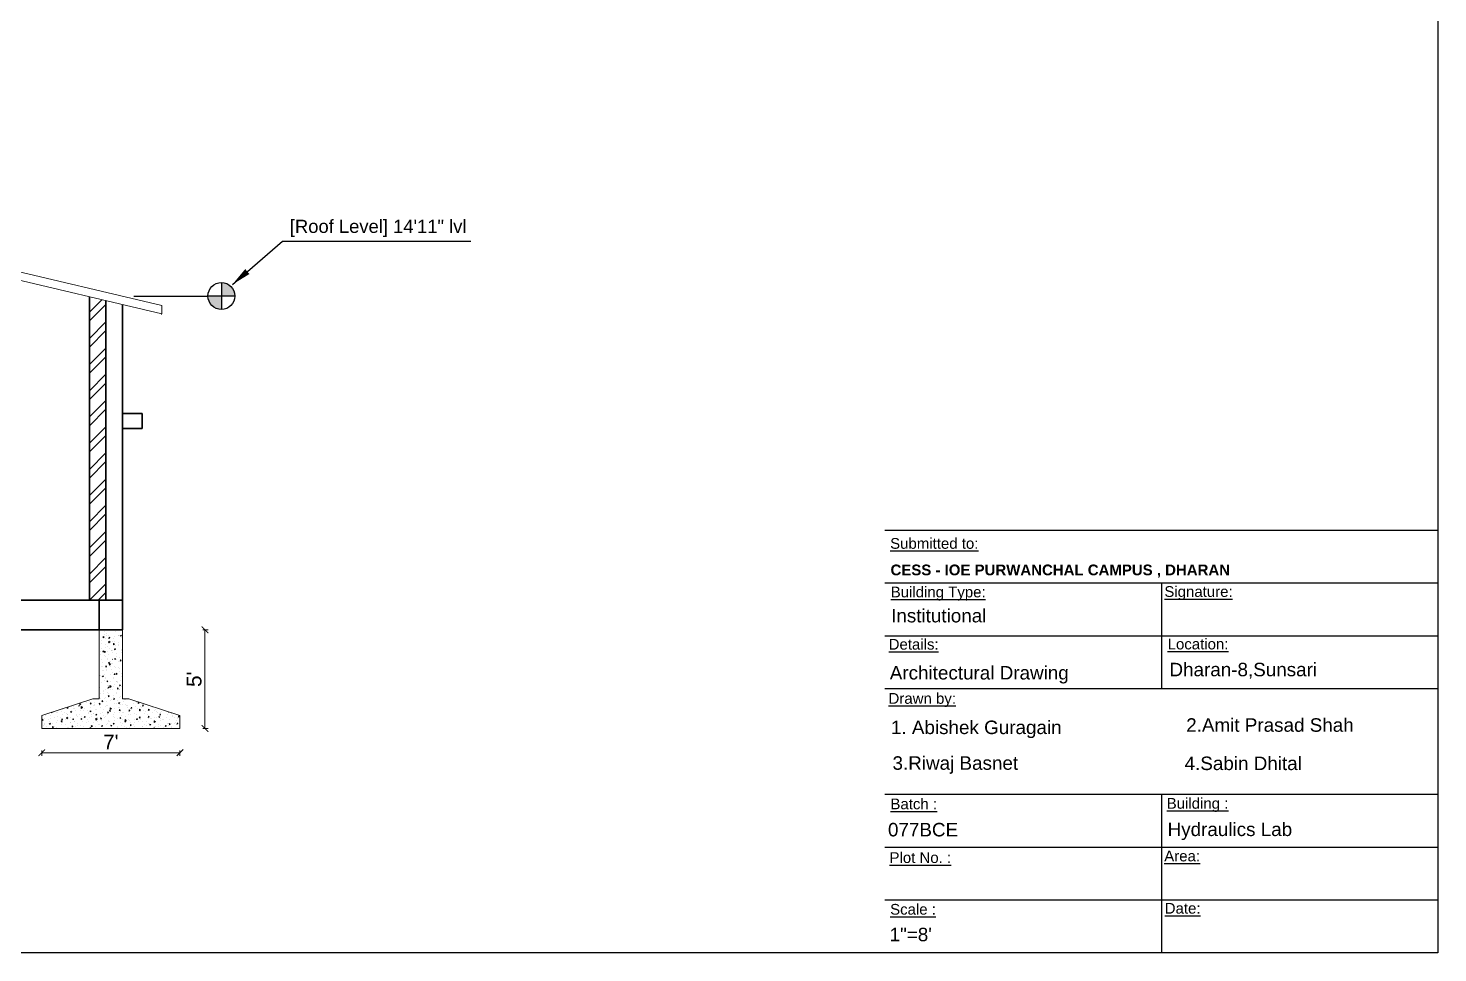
# Model space of a CAD drawing. Header units: inches. Extents: x -6800 to 96653, y -25814 to 17379.
# Drawn here: x 80649 to 81506, y 9371 to 9933 of the extents above; entities that cross this region are included whole.
import ezdxf

# ---------------------------------------------------------------- set-up
doc = ezdxf.new("R2010")
doc.units = ezdxf.units.IN
doc.header["$MEASUREMENT"] = 0
doc.header["$PDMODE"] = 34
doc.layers.add('0 @ 1', color=7, linetype='Continuous')
doc.layers.add('A-Windows', color=7, linetype='Continuous')
for name, color, linetype, lineweight in [('dimension', 50, 'Continuous', 20), ('dimension @ 1', 50, 'Continuous', 20), ('ele back', 51, 'Continuous', 15), ('Footing', 50, 'Continuous', 20), ('Hatch', 161, 'Continuous', 5), ('Page Format', 7, 'Continuous', 25), ('Wall', 90, 'Continuous', 30)]:
    doc.layers.add(name, color=color, linetype=linetype, lineweight=lineweight)
doc.styles.get("Standard").update_dxf_attribs({"font": 'arial.ttf'})
doc.dimstyles.get("Standard").update_dxf_attribs({"dimtxt": 7, "dimasz": 4, "dimexe": 2, "dimexo": 2, "dimgap": 2, "dimtad": 1, "dimdec": 0, "dimzin": 0, "dimdsep": 46, "dimlunit": 4, "dimtxsty": 'Standard', "dimblk": 'ARCHTICK', "dimcen": 0.25, "dimclrd": 256, "dimclre": 256, "dimclrt": 256, "dimadec": 0, "dimazin": 0, "dimtfac": 1, "dimtdec": 0, "dimtofl": 0, "dimtmove": 0, "dimatfit": 3, "dimfxl": 1, "dimfxlon": 1, "dimtolj": 1, "dimtzin": 0, "dimlwd": -1, "dimlwe": -1, "dimarcsym": 1})

# ---------------------------------------------------------------- blocks, each defined once
blk = doc.blocks.new('_ArchTick')
at = {"color": 0, "linetype": 'ByBlock', "const_width": 0.15}
blk.add_lwpolyline([(-0.5, -0.5), (0.5, 0.5)], dxfattribs=at)
blk = doc.blocks.new('*D1839')
at = {"layer": 'Defpoints', "color": 0, "transparency": 16777216}
for p in [(80706.47, 9567.19), (80706.47, 9507.19), (80756.67, 9507.19)]:
    blk.add_point(p, dxfattribs=at)
at = {"layer": 'dimension', "transparency": 16777216}
for p, q in [((80755.42, 9567.19), (80758.67, 9567.19)), ((80756.67, 9567.19), (80756.67, 9507.19)), ((80755.42, 9507.19), (80758.67, 9507.19))]:
    blk.add_line(p, q, dxfattribs=at)
at = {"layer": 'dimension', "transparency": 16777216, "xscale": 4, "yscale": 4, "zscale": 4}
for p, rotation in [((80756.67, 9567.19), 90), ((80756.67, 9507.19), 270)]:
    blk.add_blockref('_ArchTick', p, dxfattribs=dict(at, rotation=rotation))
at = {"layer": 'dimension', "transparency": 16777216, "insert": (80750.09, 9537.19), "char_height": 9, "attachment_point": 5, "rotation": 90}
blk.add_mtext("\\A1;5'", dxfattribs=at)
blk = doc.blocks.new('*D1840')
at = {"layer": 'Defpoints', "color": 0, "transparency": 16777216}
for p in [(80657.47, 9507.19), (80741.47, 9507.19), (80741.47, 9492.56)]:
    blk.add_point(p, dxfattribs=at)
at = {"layer": 'dimension', "transparency": 16777216}
for p, q in [((80657.47, 9493.81), (80657.47, 9490.56)), ((80657.47, 9492.56), (80741.47, 9492.56)), ((80741.47, 9493.81), (80741.47, 9490.56))]:
    blk.add_line(p, q, dxfattribs=at)
at = {"layer": 'dimension', "transparency": 16777216, "xscale": 4, "yscale": 4, "zscale": 4, "rotation": 180}
blk.add_blockref('_ArchTick', (80657.47, 9492.56), dxfattribs=at)
at = {"layer": 'dimension', "transparency": 16777216, "xscale": 4, "yscale": 4, "zscale": 4}
blk.add_blockref('_ArchTick', (80741.47, 9492.56), dxfattribs=at)
at = {"layer": 'dimension', "transparency": 16777216, "insert": (80699.47, 9499.06), "char_height": 9, "attachment_point": 5}
blk.add_mtext("\\A1;7'", dxfattribs=at)

msp = doc.modelspace()

# ---------------------------------------------------------------- hatches: boundary and pattern name
at = {"ltscale": 10, "transparency": 33554687}
h = msp.add_hatch(color=0, dxfattribs=at)
h.dxf.hatch_style = 1
h.paths.add_polyline_path([(80766.67, 9778.12), (80766.67, 9769.94), (80774.84, 9769.94, 0.414214)])
h.paths.add_polyline_path([(80766.67, 9769.94), (80758.5, 9769.94, 0.414214), (80766.67, 9761.77)])
at = {"layer": 'Hatch', "lineweight": 25, "transparency": 33554687}
h = msp.add_hatch(dxfattribs=at)
h.set_pattern_fill('ANSI32', color=256, scale=30)
h.paths.add_polyline_path([(80696.47, 9767.09), (80686.47, 9769.45), (80686.47, 9585.19), (80696.47, 9585.19)])

# ---------------------------------------------------------------- linework, layer by layer
at = {"transparency": 33554651}
for p, q in [((81505.83, 10494.21), (81505.83, 9371.01)), ((81169.83, 9627.81), (81505.83, 9627.81)), ((81169.83, 9595.71), (81505.83, 9595.71)), ((81337.83, 9595.71), (81337.83, 9531.51)), ((81169.83, 9563.61), (81505.83, 9563.61)), ((81169.83, 9531.51), (81505.83, 9531.51)), ((81169.83, 9467.31), (81505.83, 9467.31)), ((81337.83, 9467.31), (81337.83, 9371.01)), ((81169.83, 9435.21), (81505.83, 9435.21)), ((81169.83, 9403.11), (81505.83, 9403.11)), ((81505.83, 9371.01), (79921.83, 9371.01))]:
    msp.add_line(p, q, dxfattribs=at)
at = {"ltscale": 10, "transparency": 33554687}
for p, q in [((80766.67, 9778.12), (80766.67, 9761.77)), ((80713.47, 9769.94), (80758.5, 9769.94)), ((80774.84, 9769.94), (80758.5, 9769.94))]:
    msp.add_line(p, q, dxfattribs=at)
msp.add_circle((80766.67, 9769.94), 8.17, dxfattribs=at)
at = {"layer": 'A-Windows', "transparency": 33554651}
msp.add_line((80730.06, 9759.16), (80730.47, 9759.16), dxfattribs=at)
at = {"layer": 'ele back', "transparency": 33554641}
for p, q in [((80730.47, 9759.06), (80296.47, 9861.48)), ((80730.47, 9764.2), (80296.57, 9866.6)), ((80730.47, 9759.06), (80730.47, 9764.2))]:
    msp.add_line(p, q, dxfattribs=at)
at = {"layer": 'Footing', "transparency": 33554651}
for p, q in [((80692.47, 9567.19), (80692.47, 9525.19)), ((80706.47, 9525.19), (80706.47, 9567.19)), ((80688.47, 9525.19), (80657.47, 9515.19)), ((80692.47, 9525.19), (80688.47, 9525.19)), ((80710.47, 9525.19), (80706.47, 9525.19)), ((80741.47, 9515.19), (80710.47, 9525.19)), ((80657.47, 9515.19), (80657.47, 9507.19)), ((80741.47, 9507.19), (80741.47, 9515.19)), ((80657.47, 9507.19), (80741.47, 9507.19))]:
    msp.add_line(p, q, dxfattribs=at)
at = {"layer": 'Hatch', "linetype": 'Continuous', "transparency": 33554579}
for p, q in [((80693.97, 9560.66), (80693.97, 9560.66)), ((80694.88, 9562.42), (80694.82, 9563.17)), ((80695.34, 9562.81), (80694.82, 9563.17)), ((80694.88, 9562.42), (80695.34, 9562.81)), ((80695.51, 9564.57), (80695.51, 9564.57)), ((80696.38, 9561.72), (80696.38, 9561.72)), ((80696.92, 9563.63), (80696.92, 9563.63)), ((80697.1, 9564.79), (80697.1, 9564.79)), ((80697.75, 9559.58), (80697.75, 9559.58)), ((80697.92, 9563.72), (80697.92, 9563.72)), ((80698.24, 9561.95), (80698.54, 9562.63)), ((80698.24, 9561.95), (80698.83, 9562.06)), ((80698.3, 9559.19), (80698.28, 9560.32)), ((80699.03, 9559.72), (80698.28, 9560.32)), ((80698.3, 9559.19), (80699.03, 9559.72)), ((80698.83, 9562.06), (80698.54, 9562.63)), ((80699.37, 9562.35), (80699.37, 9562.35)), ((80700.19, 9560.13), (80700.19, 9560.13)), ((80700.25, 9566.75), (80700.25, 9566.75)), ((80701.18, 9562.1), (80701.18, 9562.1)), ((80701.63, 9559.91), (80701.63, 9559.91)), ((80701.68, 9563.2), (80701.68, 9563.2)), ((80702.49, 9566.38), (80702.49, 9566.38)), ((80704.12, 9563.74), (80704.12, 9563.74)), ((80704.27, 9563.95), (80704.27, 9563.95)), ((80704.75, 9563.94), (80704.75, 9563.94)), ((80705.3, 9563.32), (80705.61, 9564.01)), ((80705.3, 9563.32), (80705.89, 9563.44)), ((80705.89, 9563.44), (80705.61, 9564.01)), ((80705.98, 9562.51), (80705.98, 9562.51)), ((80692.51, 9556.67), (80692.51, 9556.67)), ((80693.09, 9554.02), (80693.09, 9554.02)), ((80693.44, 9552.02), (80693.44, 9552.02)), ((80693.51, 9558.8), (80693.51, 9558.8)), ((80693.81, 9555.97), (80693.81, 9555.97)), ((80694.58, 9553.73), (80694.88, 9554.41)), ((80694.58, 9553.73), (80695.16, 9553.84)), ((80695.16, 9553.84), (80694.88, 9554.41)), ((80695.36, 9551.58), (80695.36, 9551.58)), ((80695.67, 9553.46), (80695.6, 9554.2)), ((80696.13, 9553.84), (80695.6, 9554.2)), ((80695.67, 9553.46), (80696.13, 9553.84)), ((80696, 9550.97), (80696, 9550.97)), ((80696.23, 9558.22), (80696.23, 9558.22)), ((80696.26, 9556.51), (80696.26, 9556.51)), ((80697.31, 9557.07), (80697.31, 9557.07)), ((80697.44, 9554.29), (80697.44, 9554.29)), ((80698.24, 9552.42), (80698.24, 9552.42)), ((80698.5, 9555.78), (80698.5, 9555.78)), ((80698.85, 9559.07), (80698.85, 9559.07)), ((80699.78, 9554.42), (80699.78, 9554.42)), ((80699.94, 9554.58), (80699.94, 9554.58)), ((80700.68, 9554.43), (80700.68, 9554.43)), ((80700.77, 9553.34), (80700.77, 9553.34)), ((80700.85, 9559.12), (80700.85, 9559.12)), ((80701.18, 9558.08), (80701.12, 9558.83)), ((80701.64, 9558.47), (80701.12, 9558.83)), ((80701.18, 9558.08), (80701.64, 9558.47)), ((80701.64, 9555.1), (80701.95, 9555.79)), ((80701.64, 9555.1), (80702.23, 9555.22)), ((80702.23, 9555.22), (80701.95, 9555.79)), ((80702.1, 9557.45), (80702.1, 9557.45)), ((80703.03, 9552.81), (80703.03, 9552.81)), ((80703.87, 9558.2), (80703.87, 9558.2)), ((80703.9, 9557.47), (80703.9, 9557.47)), ((80704.1, 9559.26), (80704.1, 9559.26)), ((80705.86, 9554.65), (80705.86, 9554.65)), ((80706.11, 9553.21), (80706.11, 9553.21)), ((80706.17, 9555.03), (80706.17, 9555.03)), ((80693.85, 9544.76), (80693.85, 9544.76)), ((80694.02, 9549.45), (80694.02, 9549.45)), ((80694.36, 9547.37), (80694.36, 9547.37)), ((80694.51, 9545.12), (80694.51, 9545.12)), ((80695.29, 9542.72), (80695.29, 9542.72)), ((80696.45, 9544.49), (80696.39, 9545.24)), ((80696.91, 9544.88), (80696.39, 9545.24)), ((80696.45, 9544.49), (80696.91, 9544.88)), ((80696.75, 9542.9), (80696.75, 9542.9)), ((80696.78, 9542.68), (80696.78, 9542.68)), ((80697.27, 9549.6), (80697.27, 9549.6)), ((80697.63, 9549.14), (80697.63, 9549.14)), ((80697.98, 9546.88), (80698.29, 9547.56)), ((80697.98, 9546.88), (80698.57, 9546.99)), ((80698.24, 9545.98), (80698.24, 9545.98)), ((80698.57, 9546.99), (80698.29, 9547.56)), ((80698.58, 9545.7), (80698.56, 9546.82)), ((80699.31, 9546.23), (80698.56, 9546.82)), ((80698.58, 9545.7), (80699.31, 9546.23)), ((80699.03, 9544.99), (80699.03, 9544.99)), ((80699.17, 9547.77), (80699.17, 9547.77)), ((80699.9, 9546.7), (80699.9, 9546.7)), ((80700.1, 9543.12), (80700.1, 9543.12)), ((80700.4, 9549.05), (80700.39, 9549.19)), ((80700.4, 9549.05), (80700.56, 9549.19)), ((80700.68, 9546.52), (80700.68, 9546.52)), ((80700.71, 9549.77), (80700.71, 9549.77)), ((80701.64, 9545.13), (80701.64, 9545.13)), ((80701.97, 9549.12), (80701.9, 9549.87)), ((80702.43, 9549.5), (80701.9, 9549.87)), ((80701.97, 9549.12), (80702.43, 9549.5)), ((80702.16, 9544.26), (80702.16, 9544.26)), ((80702.17, 9549.59), (80702.17, 9549.59)), ((80702.44, 9549.82), (80702.44, 9549.82)), ((80703.04, 9550.9), (80703.04, 9550.9)), ((80703.96, 9548.16), (80703.96, 9548.16)), ((80704.36, 9544.59), (80704.36, 9544.59)), ((80704.61, 9550.13), (80704.61, 9550.13)), ((80704.89, 9543.51), (80704.89, 9543.51)), ((80705.05, 9549.16), (80705.05, 9549.16)), ((80705.05, 9548.25), (80705.36, 9548.94)), ((80705.05, 9548.25), (80705.64, 9548.37)), ((80705.31, 9548.46), (80705.31, 9548.46)), ((80705.64, 9548.37), (80705.36, 9548.94)), ((80705.62, 9548.81), (80705.62, 9548.81)), ((80706.37, 9545.31), (80706.37, 9545.31)), ((80692.81, 9539.29), (80692.81, 9539.29)), ((80692.97, 9539.69), (80692.97, 9539.69)), ((80693.64, 9538.55), (80693.64, 9538.55)), ((80693.9, 9535.04), (80693.9, 9535.04)), ((80694.3, 9542.36), (80694.3, 9542.36)), ((80694.32, 9538.66), (80694.63, 9539.34)), ((80694.32, 9538.66), (80694.91, 9538.77)), ((80694.91, 9538.77), (80694.63, 9539.34)), ((80695.61, 9540.16), (80695.61, 9540.16)), ((80695.91, 9536.11), (80695.91, 9536.11)), ((80696.22, 9538.07), (80696.22, 9538.07)), ((80696.49, 9537.36), (80696.49, 9537.36)), ((80697.24, 9535.52), (80697.17, 9536.27)), ((80697.7, 9535.91), (80697.17, 9536.27)), ((80697.24, 9535.52), (80697.7, 9535.91)), ((80699.04, 9540.24), (80699.04, 9540.24)), ((80699.54, 9535.65), (80699.54, 9535.65)), ((80700.43, 9540.98), (80700.43, 9540.98)), ((80701.03, 9538.47), (80701.03, 9538.47)), ((80701.31, 9537.8), (80701.31, 9537.8)), ((80701.39, 9540.03), (80701.69, 9540.72)), ((80701.39, 9540.03), (80701.98, 9540.15)), ((80701.98, 9540.15), (80701.69, 9540.72)), ((80702.57, 9540.48), (80702.57, 9540.48)), ((80702.66, 9535.99), (80702.66, 9535.99)), ((80702.75, 9540.15), (80702.69, 9540.9)), ((80703.21, 9540.54), (80702.69, 9540.9)), ((80702.75, 9540.15), (80703.21, 9540.54)), ((80702.78, 9535.79), (80702.78, 9535.79)), ((80702.95, 9540.48), (80702.95, 9540.48)), ((80703.49, 9535.83), (80703.49, 9535.83)), ((80703.58, 9535.36), (80703.58, 9535.36)), ((80704.43, 9541.82), (80704.43, 9541.82)), ((80704.8, 9533.18), (80705.1, 9533.87)), ((80705.1, 9536.53), (80705.1, 9536.53)), ((80705.39, 9533.3), (80705.1, 9533.87)), ((80705.82, 9538.86), (80705.82, 9538.86)), ((80706.2, 9540.62), (80706.2, 9540.62)), ((80692.56, 9533.75), (80692.56, 9533.75)), ((80692.71, 9525.98), (80692.71, 9525.98)), ((80692.77, 9531.91), (80692.77, 9531.91)), ((80693.29, 9528.39), (80693.29, 9528.39)), ((80693.3, 9525.68), (80693.3, 9525.68)), ((80694.79, 9528.76), (80694.79, 9528.76)), ((80694.82, 9530.39), (80694.82, 9530.39)), ((80695.04, 9529.47), (80695.04, 9529.47)), ((80695.75, 9525.74), (80695.75, 9525.74)), ((80695.95, 9526.13), (80695.95, 9526.13)), ((80696.12, 9530.82), (80696.12, 9530.82)), ((80697.15, 9533.42), (80697.15, 9533.42)), ((80697.23, 9529.3), (80697.23, 9529.3)), ((80697.3, 9527.03), (80697.3, 9527.03)), ((80697.73, 9531.81), (80698.03, 9532.49)), ((80697.73, 9531.81), (80698.32, 9531.92)), ((80698.02, 9526.56), (80697.96, 9527.31)), ((80698.48, 9526.94), (80697.96, 9527.31)), ((80698.02, 9526.56), (80698.48, 9526.94)), ((80698.32, 9531.92), (80698.03, 9532.49)), ((80698.08, 9528.77), (80698.08, 9528.77)), ((80698.18, 9533.67), (80698.18, 9533.67)), ((80698.73, 9532.37), (80698.73, 9532.37)), ((80698.86, 9532.2), (80698.83, 9533.32)), ((80699.58, 9532.73), (80698.83, 9533.32)), ((80698.86, 9532.2), (80699.58, 9532.73)), ((80699.37, 9530.96), (80699.37, 9530.96)), ((80700.45, 9531.23), (80700.45, 9531.23)), ((80700.92, 9527.37), (80700.92, 9527.37)), ((80701.13, 9526.35), (80701.13, 9526.35)), ((80701.14, 9524.96), (80701.44, 9525.65)), ((80701.17, 9532.91), (80701.17, 9532.91)), ((80701.73, 9525.08), (80701.44, 9525.65)), ((80701.96, 9533.82), (80701.96, 9533.82)), ((80702.72, 9528.79), (80702.72, 9528.79)), ((80702.89, 9529.18), (80702.89, 9529.18)), ((80703.54, 9531.19), (80703.47, 9531.93)), ((80704, 9531.57), (80703.47, 9531.93)), ((80703.54, 9531.19), (80704, 9531.57)), ((80704.42, 9531.18), (80704.42, 9531.18)), ((80704.54, 9531.18), (80704.54, 9531.18)), ((80704.8, 9533.18), (80705.39, 9533.3)), ((80704.85, 9530.99), (80704.85, 9530.99)), ((80704.98, 9526.35), (80704.98, 9526.35)), ((80705.35, 9526.53), (80705.35, 9526.53)), ((80705.85, 9532.92), (80705.85, 9532.92)), ((80663.36, 9516.72), (80663.33, 9517.08)), ((80663.36, 9516.72), (80663.82, 9517.11)), ((80663.82, 9517.11), (80663.69, 9517.19)), ((80664.91, 9516.95), (80664.91, 9516.95)), ((80666.35, 9516.72), (80666.35, 9516.72)), ((80666.77, 9517.06), (80666.77, 9517.06)), ((80669.21, 9517.6), (80669.21, 9517.6)), ((80670.32, 9518.72), (80670.32, 9518.72)), ((80671.14, 9517.1), (80671.14, 9517.1)), ((80672.87, 9519.47), (80673.17, 9520.15)), ((80672.87, 9519.47), (80673.45, 9519.58)), ((80673.45, 9519.58), (80673.17, 9520.15)), ((80675.17, 9517.01), (80675.11, 9517.76)), ((80675.63, 9517.4), (80675.11, 9517.76)), ((80675.17, 9517.01), (80675.63, 9517.4)), ((80675.72, 9520.41), (80675.72, 9520.41)), ((80675.95, 9517.51), (80675.95, 9517.51)), ((80676.77, 9520.61), (80676.77, 9520.61)), ((80676.82, 9519.29), (80676.82, 9519.29)), ((80677.49, 9519.51), (80677.49, 9519.51)), ((80677.99, 9517.97), (80677.99, 9517.97)), ((80679.93, 9520.84), (80680.24, 9521.52)), ((80679.93, 9520.84), (80680.52, 9520.95)), ((80680.52, 9520.95), (80680.24, 9521.52)), ((80680.69, 9521.64), (80680.62, 9522.39)), ((80681.15, 9522.03), (80680.62, 9522.39)), ((80680.69, 9521.64), (80681.15, 9522.03)), ((80680.74, 9517.89), (80680.74, 9517.89)), ((80681.11, 9521.99), (80681.11, 9521.99)), ((80681.42, 9519.45), (80681.4, 9520.57)), ((80682.15, 9519.98), (80681.4, 9520.57)), ((80681.42, 9519.45), (80682.15, 9519.98)), ((80681.95, 9520.83), (80681.95, 9520.83)), ((80682.99, 9517.91), (80682.99, 9517.91)), ((80683.37, 9519.55), (80683.37, 9519.55)), ((80684.62, 9522.95), (80684.62, 9522.95)), ((80685.43, 9518.45), (80685.43, 9518.45)), ((80685.55, 9518.3), (80685.55, 9518.3)), ((80685.64, 9517.11), (80685.64, 9517.11)), ((80686.52, 9523.75), (80686.52, 9523.75)), ((80686.99, 9517.3), (80686.92, 9518.05)), ((80687.45, 9517.69), (80686.92, 9518.05)), ((80686.93, 9521.53), (80686.93, 9521.53)), ((80686.99, 9517.3), (80687.45, 9517.69)), ((80687, 9522.21), (80687.31, 9522.9)), ((80687, 9522.21), (80687.59, 9522.33)), ((80687.08, 9520.3), (80687.08, 9520.3)), ((80687.59, 9522.33), (80687.31, 9522.9)), ((80688.79, 9521.31), (80688.79, 9521.31)), ((80689.29, 9521.15), (80689.29, 9521.15)), ((80689.37, 9522.07), (80689.37, 9522.07)), ((80689.41, 9523.33), (80689.41, 9523.33)), ((80690.34, 9518.68), (80690.34, 9518.68)), ((80690.86, 9525.14), (80690.86, 9525.14)), ((80691.05, 9518.87), (80691.05, 9518.87)), ((80692.51, 9521.93), (80692.44, 9522.68)), ((80692.96, 9522.32), (80692.44, 9522.68)), ((80692.51, 9521.93), (80692.96, 9522.32)), ((80692.54, 9521.29), (80692.54, 9521.29)), ((80693.05, 9520.14), (80693.05, 9520.14)), ((80694.07, 9523.59), (80694.37, 9524.27)), ((80694.07, 9523.59), (80694.66, 9523.7)), ((80694.19, 9523), (80694.19, 9523)), ((80694.22, 9523.74), (80694.22, 9523.74)), ((80694.66, 9523.7), (80694.37, 9524.27)), ((80695.15, 9519.09), (80695.15, 9519.09)), ((80696.45, 9520.56), (80696.45, 9520.56)), ((80696.68, 9521.09), (80696.68, 9521.09)), ((80696.98, 9523.76), (80696.98, 9523.76)), ((80697.48, 9516.74), (80697.78, 9517.42)), ((80697.48, 9516.74), (80698.06, 9516.85)), ((80697.71, 9521.52), (80697.71, 9521.52)), ((80698.06, 9516.85), (80697.78, 9517.42)), ((80698.72, 9518.12), (80698.72, 9518.12)), ((80698.8, 9517.59), (80698.74, 9518.34)), ((80699.26, 9517.98), (80698.74, 9518.34)), ((80698.8, 9517.59), (80699.26, 9517.98)), ((80699.01, 9524.12), (80699.01, 9524.12)), ((80699.14, 9518.7), (80699.11, 9519.83)), ((80699.86, 9519.23), (80699.11, 9519.83)), ((80699.14, 9518.7), (80699.86, 9519.23)), ((80699.22, 9518.76), (80699.22, 9518.76)), ((80699.57, 9524.59), (80699.57, 9524.59)), ((80699.94, 9519.47), (80699.94, 9519.47)), ((80701.14, 9524.96), (80701.73, 9525.08)), ((80701.64, 9517.01), (80701.64, 9517.01)), ((80701.66, 9519.31), (80701.66, 9519.31)), ((80701.84, 9522.15), (80701.84, 9522.15)), ((80703.15, 9522.38), (80703.15, 9522.38)), ((80703.81, 9524.53), (80703.81, 9524.53)), ((80704.11, 9519.71), (80704.11, 9519.71)), ((80704.32, 9522.22), (80704.26, 9522.97)), ((80704.78, 9522.61), (80704.26, 9522.97)), ((80704.32, 9522.22), (80704.78, 9522.61)), ((80704.54, 9518.11), (80704.85, 9518.8)), ((80704.54, 9518.11), (80705.13, 9518.23)), ((80704.74, 9519.88), (80704.74, 9519.88)), ((80705.13, 9518.23), (80704.85, 9518.8)), ((80704.89, 9517.15), (80704.89, 9517.15)), ((80705.05, 9521.84), (80705.05, 9521.84)), ((80705.34, 9517.38), (80705.34, 9517.38)), ((80705.59, 9522.92), (80705.59, 9522.92)), ((80706.28, 9521.88), (80706.28, 9521.88)), ((80706.38, 9517.27), (80706.38, 9517.27)), ((80707.21, 9517.23), (80707.21, 9517.23)), ((80707.25, 9523.91), (80707.25, 9523.91)), ((80707.85, 9525.08), (80707.85, 9525.19)), ((80707.85, 9525.08), (80708, 9525.19)), ((80708.3, 9521.98), (80708.3, 9521.98)), ((80708.61, 9524.91), (80708.61, 9524.91)), ((80709.27, 9520.99), (80709.27, 9520.99)), ((80709.52, 9521.47), (80709.52, 9521.47)), ((80709.53, 9520.26), (80709.53, 9520.26)), ((80710.06, 9517.38), (80710.06, 9517.38)), ((80710.62, 9517.88), (80710.56, 9518.63)), ((80711.08, 9518.27), (80710.56, 9518.63)), ((80710.62, 9517.88), (80711.08, 9518.27)), ((80711.61, 9519.49), (80711.92, 9520.17)), ((80711.61, 9519.49), (80712.2, 9519.6)), ((80711.79, 9519.03), (80711.79, 9519.03)), ((80712.2, 9519.6), (80711.92, 9520.17)), ((80713.48, 9522.21), (80713.48, 9522.21)), ((80714.34, 9520.67), (80714.34, 9520.67)), ((80714.92, 9523.16), (80714.92, 9523.16)), ((80715.44, 9519.62), (80715.44, 9519.62)), ((80715.88, 9522.67), (80715.88, 9522.67)), ((80716.14, 9522.51), (80716.07, 9523.26)), ((80716.6, 9522.9), (80716.07, 9523.26)), ((80716.14, 9522.51), (80716.6, 9522.9)), ((80716.81, 9518.02), (80716.81, 9518.02)), ((80716.85, 9517.96), (80716.83, 9519.08)), ((80717.58, 9518.49), (80716.83, 9519.08)), ((80716.85, 9517.96), (80717.58, 9518.49)), ((80717.19, 9520.72), (80717.19, 9520.72)), ((80717.4, 9517.7), (80717.4, 9517.7)), ((80717.89, 9520.16), (80717.89, 9520.16)), ((80718.68, 9520.86), (80718.98, 9521.55)), ((80718.68, 9520.86), (80719.27, 9520.98)), ((80719.27, 9520.98), (80718.98, 9521.55)), ((80719.13, 9521.05), (80719.13, 9521.05)), ((80719.46, 9518.28), (80719.46, 9518.28)), ((80720.65, 9517.84), (80720.65, 9517.84)), ((80721.57, 9518.23), (80721.57, 9518.23)), ((80722.44, 9518.17), (80722.37, 9518.92)), ((80722.9, 9518.56), (80722.37, 9518.92)), ((80722.44, 9518.17), (80722.9, 9518.56)), ((80724.84, 9519.86), (80724.84, 9519.86)), ((80724.87, 9516.81), (80724.87, 9516.81)), ((80725.83, 9518.07), (80725.83, 9518.07)), ((80726.4, 9518.81), (80726.4, 9518.81)), ((80727.11, 9517.42), (80727.11, 9517.42)), ((80727.74, 9516.86), (80727.74, 9516.86)), ((80729.66, 9517.19), (80729.66, 9517.19)), ((80730.18, 9517.4), (80730.18, 9517.4)), ((80734.56, 9517.21), (80734.56, 9517.42)), ((80734.56, 9517.21), (80734.75, 9517.35)), ((80734.79, 9516.75), (80734.79, 9516.75)), ((80736.22, 9516.76), (80736.27, 9516.86)), ((80736.22, 9516.76), (80736.45, 9516.8)), ((80657.59, 9515.09), (80657.59, 9515.09)), ((80657.68, 9511.28), (80657.68, 9511.28)), ((80657.84, 9512.09), (80657.78, 9512.84)), ((80658.3, 9512.48), (80657.78, 9512.84)), ((80657.84, 9512.09), (80658.3, 9512.48)), ((80658.66, 9508.8), (80658.66, 9508.8)), ((80658.9, 9509.83), (80658.9, 9509.83)), ((80659.22, 9513.28), (80659.22, 9513.28)), ((80659.35, 9510.48), (80659.35, 9510.48)), ((80659.52, 9515.37), (80659.52, 9515.37)), ((80660.15, 9508.64), (80660.15, 9508.64)), ((80661.34, 9510.37), (80661.34, 9510.37)), ((80661.54, 9516.32), (80661.54, 9516.32)), ((80661.79, 9512.93), (80661.79, 9512.93)), ((80662.14, 9509.87), (80662.44, 9510.56)), ((80662.14, 9509.87), (80662.73, 9509.98)), ((80662.73, 9509.98), (80662.44, 9510.56)), ((80662.47, 9511.67), (80662.47, 9511.67)), ((80662.77, 9515.31), (80662.77, 9515.31)), ((80662.83, 9513.44), (80662.83, 9513.44)), ((80664.06, 9510.49), (80664.06, 9510.49)), ((80664.14, 9507.76), (80664.08, 9508.5)), ((80664.6, 9508.14), (80664.08, 9508.5)), ((80664.14, 9507.76), (80664.6, 9508.14)), ((80665.02, 9508.44), (80665.02, 9508.44)), ((80665.27, 9513.98), (80665.27, 9513.98)), ((80666.69, 9510.8), (80666.69, 9510.8)), ((80667.18, 9514.51), (80667.18, 9514.51)), ((80667.28, 9512.07), (80667.28, 9512.07)), ((80668.82, 9514.07), (80668.82, 9514.07)), ((80668.95, 9512.06), (80668.95, 9512.06)), ((80669.2, 9511.24), (80669.51, 9511.93)), ((80669.2, 9511.24), (80669.79, 9511.36)), ((80669.44, 9512.07), (80669.44, 9512.07)), ((80669.79, 9511.36), (80669.51, 9511.93)), ((80669.66, 9512.38), (80669.59, 9513.13)), ((80670.12, 9512.77), (80669.59, 9513.13)), ((80669.66, 9512.38), (80670.12, 9512.77)), ((80669.75, 9509.42), (80669.75, 9509.42)), ((80669.94, 9510.94), (80669.94, 9510.94)), ((80670.11, 9515.63), (80670.11, 9515.63)), ((80671.71, 9509.63), (80671.71, 9509.63)), ((80672.07, 9512.46), (80672.07, 9512.46)), ((80672.59, 9516.28), (80672.59, 9516.28)), ((80672.71, 9513.07), (80672.68, 9514.2)), ((80673.43, 9513.6), (80672.68, 9514.2)), ((80672.71, 9513.07), (80673.43, 9513.6)), ((80672.89, 9515.67), (80672.89, 9515.67)), ((80673.36, 9515.77), (80673.36, 9515.77)), ((80674.86, 9513.84), (80674.86, 9513.84)), ((80675.12, 9511.17), (80675.12, 9511.17)), ((80675.12, 9510.68), (80675.12, 9510.68)), ((80675.96, 9508.05), (80675.89, 9508.79)), ((80676.42, 9508.43), (80675.89, 9508.79)), ((80675.96, 9508.05), (80676.42, 9508.43)), ((80676.27, 9512.62), (80676.58, 9513.3)), ((80676.27, 9512.62), (80676.86, 9512.73)), ((80676.86, 9512.73), (80676.58, 9513.3)), ((80676.88, 9512.86), (80676.88, 9512.86)), ((80677.12, 9511.4), (80677.12, 9511.4)), ((80677.56, 9511.22), (80677.56, 9511.22)), ((80677.81, 9508.21), (80677.81, 9508.21)), ((80678.42, 9514.86), (80678.42, 9514.86)), ((80678.53, 9516), (80678.53, 9516)), ((80679.06, 9514.3), (80679.06, 9514.3)), ((80679.34, 9510.21), (80679.34, 9510.21)), ((80679.39, 9508.96), (80679.39, 9508.96)), ((80680.26, 9515.53), (80680.26, 9515.53)), ((80681.24, 9509.29), (80681.24, 9509.29)), ((80681.47, 9512.67), (80681.41, 9513.42)), ((80681.93, 9513.06), (80681.41, 9513.42)), ((80681.47, 9512.67), (80681.93, 9513.06)), ((80681.5, 9514.84), (80681.5, 9514.84)), ((80681.67, 9513.24), (80681.67, 9513.24)), ((80682.46, 9511.49), (80682.46, 9511.49)), ((80682.52, 9513.09), (80682.52, 9513.09)), ((80682.6, 9508.6), (80682.6, 9508.6)), ((80683.34, 9513.99), (80683.65, 9514.68)), ((80683.34, 9513.99), (80683.93, 9514.11)), ((80683.93, 9514.11), (80683.65, 9514.68)), ((80684.79, 9510.65), (80684.79, 9510.65)), ((80685.18, 9512.91), (80685.18, 9512.91)), ((80685.7, 9511.63), (80685.7, 9511.63)), ((80685.87, 9516.32), (80685.87, 9516.32)), ((80686.48, 9513.65), (80686.48, 9513.65)), ((80687.06, 9508.21), (80687.06, 9508.21)), ((80687.4, 9509), (80687.4, 9509)), ((80687.77, 9508.34), (80687.71, 9509.08)), ((80688.23, 9508.72), (80687.71, 9509.08)), ((80687.77, 9508.34), (80688.23, 9508.72)), ((80687.91, 9514.67), (80687.91, 9514.67)), ((80688.01, 9515.65), (80688.01, 9515.65)), ((80688.94, 9511), (80688.94, 9511)), ((80689.11, 9516.52), (80689.11, 9516.52)), ((80689.12, 9516.46), (80689.12, 9516.46)), ((80689.86, 9508.46), (80689.86, 9508.46)), ((80690.18, 9512.23), (80690.18, 9512.23)), ((80690.42, 9512.33), (80690.4, 9513.45)), ((80691.15, 9512.86), (80690.4, 9513.45)), ((80690.41, 9515.37), (80690.71, 9516.05)), ((80690.41, 9515.37), (80691, 9515.48)), ((80690.42, 9512.33), (80691.15, 9512.86)), ((80691, 9515.48), (80690.71, 9516.05)), ((80690.88, 9511.86), (80690.88, 9511.86)), ((80691.27, 9514.03), (80691.27, 9514.03)), ((80691.35, 9511.53), (80691.35, 9511.53)), ((80692.2, 9509.38), (80692.2, 9509.38)), ((80692.45, 9509.79), (80692.45, 9509.79)), ((80693.29, 9512.97), (80693.22, 9513.71)), ((80693.75, 9513.35), (80693.22, 9513.71)), ((80693.29, 9512.97), (80693.75, 9513.35)), ((80693.32, 9516.43), (80693.32, 9516.43)), ((80693.79, 9512.08), (80693.79, 9512.08)), ((80693.81, 9508.52), (80694.12, 9509.2)), ((80693.81, 9508.52), (80694.4, 9508.63)), ((80694.4, 9508.63), (80694.12, 9509.2)), ((80694.3, 9516.69), (80694.3, 9516.69)), ((80695.28, 9515.15), (80695.28, 9515.15)), ((80695.59, 9513.99), (80695.59, 9513.99)), ((80696.07, 9514.44), (80696.07, 9514.44)), ((80697, 9509.79), (80697, 9509.79)), ((80697.47, 9510.15), (80697.47, 9510.15)), ((80697.61, 9516.44), (80697.61, 9516.44)), ((80697.72, 9515.69), (80697.72, 9515.69)), ((80697.86, 9511.55), (80697.86, 9511.55)), ((80698.22, 9512.18), (80698.22, 9512.18)), ((80698.54, 9511.79), (80698.54, 9511.79)), ((80699.59, 9508.63), (80699.52, 9509.37)), ((80700.05, 9509.01), (80699.52, 9509.37)), ((80699.59, 9508.63), (80700.05, 9509.01)), ((80700.12, 9509.11), (80700.12, 9509.11)), ((80700.87, 9514.82), (80700.87, 9514.82)), ((80700.88, 9509.89), (80701.19, 9510.58)), ((80700.88, 9509.89), (80701.47, 9510.01)), ((80700.99, 9515.68), (80700.99, 9515.68)), ((80701.47, 9510.01), (80701.19, 9510.58)), ((80701.41, 9513.76), (80701.41, 9513.76)), ((80701.47, 9512.32), (80701.47, 9512.32)), ((80701.79, 9510.17), (80701.79, 9510.17)), ((80703.26, 9513.24), (80703.26, 9513.24)), ((80703.64, 9508.77), (80703.64, 9508.77)), ((80705.1, 9513.26), (80705.04, 9514)), ((80705.56, 9513.64), (80705.04, 9514)), ((80705.1, 9513.26), (80705.56, 9513.64)), ((80705.53, 9510.8), (80705.53, 9510.8)), ((80705.67, 9515.23), (80705.67, 9515.23)), ((80706.08, 9509.31), (80706.08, 9509.31)), ((80706.6, 9510.58), (80706.6, 9510.58)), ((80706.65, 9512.55), (80706.65, 9512.55)), ((80707.58, 9512.39), (80707.58, 9512.39)), ((80707.79, 9508.36), (80707.79, 9508.36)), ((80707.95, 9511.27), (80708.26, 9511.95)), ((80707.95, 9511.27), (80708.54, 9511.38)), ((80708.13, 9511.58), (80708.11, 9512.71)), ((80708.86, 9512.11), (80708.11, 9512.71)), ((80708.13, 9511.58), (80708.86, 9512.11)), ((80708.14, 9512.58), (80708.14, 9512.58)), ((80708.54, 9511.38), (80708.26, 9511.95)), ((80708.64, 9514.83), (80708.64, 9514.83)), ((80710.02, 9512.93), (80710.02, 9512.93)), ((80710.46, 9515.61), (80710.46, 9515.61)), ((80710.91, 9512.39), (80710.91, 9512.39)), ((80711.4, 9508.92), (80711.34, 9509.67)), ((80711.86, 9509.3), (80711.34, 9509.67)), ((80711.39, 9510.96), (80711.39, 9510.96)), ((80711.4, 9508.92), (80711.86, 9509.3)), ((80711.51, 9516), (80711.51, 9516)), ((80713.18, 9509.95), (80713.18, 9509.95)), ((80713.7, 9511), (80713.7, 9511)), ((80713.82, 9508.18), (80713.82, 9508.18)), ((80713.95, 9516.54), (80713.95, 9516.54)), ((80713.99, 9512.87), (80713.99, 9512.87)), ((80714.05, 9516.59), (80714.05, 9516.59)), ((80715.02, 9512.64), (80715.32, 9513.32)), ((80715.02, 9512.64), (80715.61, 9512.75)), ((80715.27, 9516.02), (80715.27, 9516.02)), ((80715.61, 9512.75), (80715.32, 9513.32)), ((80716.2, 9511.37), (80716.2, 9511.37)), ((80716.32, 9514.15), (80716.32, 9514.15)), ((80716.92, 9513.55), (80716.85, 9514.29)), ((80717.38, 9513.93), (80716.85, 9514.29)), ((80716.92, 9513.55), (80717.38, 9513.93)), ((80717.23, 9513.01), (80717.23, 9513.01)), ((80717.63, 9514.62), (80717.63, 9514.62)), ((80717.74, 9513.37), (80717.74, 9513.37)), ((80718.59, 9511.71), (80718.59, 9511.71)), ((80718.66, 9508.72), (80718.66, 9508.72)), ((80718.99, 9508.4), (80718.99, 9508.4)), ((80719.87, 9509.63), (80719.87, 9509.63)), ((80720.06, 9516.4), (80720.06, 9516.4)), ((80720.86, 9509.27), (80720.86, 9509.27)), ((80720.99, 9511.75), (80720.99, 9511.75)), ((80721.72, 9515.84), (80721.72, 9515.84)), ((80722.09, 9514.01), (80722.39, 9514.7)), ((80722.09, 9514.01), (80722.67, 9514.13)), ((80722.31, 9510.17), (80722.31, 9510.17)), ((80722.67, 9514.13), (80722.39, 9514.7)), ((80722.41, 9513.23), (80722.41, 9513.23)), ((80723.22, 9509.21), (80723.15, 9509.96)), ((80723.68, 9509.59), (80723.15, 9509.96)), ((80723.22, 9509.21), (80723.68, 9509.59)), ((80723.8, 9513.24), (80723.8, 9513.24)), ((80723.99, 9513.4), (80723.99, 9513.4)), ((80725.8, 9512.16), (80725.8, 9512.16)), ((80725.85, 9510.84), (80725.82, 9511.96)), ((80726.57, 9511.37), (80725.82, 9511.96)), ((80725.85, 9510.84), (80726.57, 9511.37)), ((80725.99, 9508.24), (80725.99, 9508.24)), ((80726.24, 9513.78), (80726.24, 9513.78)), ((80726.26, 9510.96), (80726.26, 9510.96)), ((80726.34, 9508.72), (80726.34, 9508.72)), ((80727.33, 9514.16), (80727.33, 9514.16)), ((80728.26, 9509.51), (80728.26, 9509.51)), ((80728.53, 9508.52), (80728.53, 9508.52)), ((80728.74, 9513.84), (80728.67, 9514.58)), ((80729.2, 9514.22), (80728.67, 9514.58)), ((80728.74, 9513.84), (80729.2, 9514.22)), ((80729.15, 9515.39), (80729.46, 9516.07)), ((80729.15, 9515.39), (80729.74, 9515.5)), ((80729.38, 9514.98), (80729.38, 9514.98)), ((80729.74, 9515.5), (80729.46, 9516.07)), ((80729.58, 9508.86), (80729.58, 9508.86)), ((80729.75, 9513.55), (80729.75, 9513.55)), ((80729.92, 9511.86), (80729.92, 9511.86)), ((80730.59, 9512.54), (80730.59, 9512.54)), ((80731.65, 9512.54), (80731.65, 9512.54)), ((80732.56, 9508.54), (80732.87, 9509.22)), ((80732.56, 9508.54), (80733.15, 9508.65)), ((80733.15, 9508.65), (80732.87, 9509.22)), ((80733, 9513.7), (80733, 9513.7)), ((80733.86, 9515.47), (80733.86, 9515.47)), ((80733.91, 9510.1), (80733.91, 9510.1)), ((80734.76, 9509.09), (80734.76, 9509.09)), ((80735.04, 9509.5), (80734.97, 9510.25)), ((80735.5, 9509.88), (80734.97, 9510.25)), ((80735.04, 9509.5), (80735.5, 9509.88)), ((80735.39, 9512.95), (80735.39, 9512.95)), ((80736.09, 9510.48), (80736.09, 9510.48)), ((80736.32, 9508.3), (80736.32, 9508.3)), ((80736.93, 9514.95), (80736.93, 9514.95)), ((80737.06, 9514.31), (80737.06, 9514.31)), ((80737.86, 9510.3), (80737.86, 9510.3)), ((80738.17, 9513.92), (80738.17, 9513.92)), ((80738.54, 9511.02), (80738.54, 9511.02)), ((80739.32, 9511.87), (80739.32, 9511.87)), ((80739.63, 9509.91), (80739.93, 9510.6)), ((80739.63, 9509.91), (80740.22, 9510.03)), ((80740.22, 9510.03), (80739.93, 9510.6)), ((80740.03, 9514.1), (80740.03, 9514.1)), ((80740.19, 9513.33), (80740.19, 9513.33)), ((80740.55, 9514.13), (80740.49, 9514.87)), ((80741.01, 9514.51), (80740.49, 9514.87)), ((80740.55, 9514.13), (80741.01, 9514.51)), ((80741.11, 9508.68), (80741.11, 9508.68)), ((80663.98, 9507.19), (80663.97, 9507.82)), ((80664.72, 9507.23), (80663.97, 9507.82)), ((80664.66, 9507.19), (80664.72, 9507.23)), ((80666.33, 9508.05), (80666.33, 9508.05)), ((80668.21, 9507.42), (80668.21, 9507.42)), ((80673, 9507.81), (80673, 9507.81)), ((80673.63, 9507.61), (80673.63, 9507.61)), ((80673.98, 9507.19), (80673.98, 9507.19)), ((80686.77, 9507.19), (80687.05, 9507.83)), ((80686.96, 9507.19), (80687.34, 9507.26)), ((80687.34, 9507.26), (80687.05, 9507.83)), ((80687.42, 9507.92), (80687.42, 9507.92)), ((80694.71, 9507.35), (80694.71, 9507.35)), ((80694.81, 9507.35), (80694.81, 9507.35)), ((80698.05, 9507.49), (80698.05, 9507.49)), ((80703.23, 9507.71), (80703.23, 9507.71)), ((80709.07, 9507.93), (80709.07, 9507.93)), ((80709.76, 9507.39), (80709.76, 9507.39)), ((80710.57, 9508.03), (80710.57, 9508.03)), ((80715.45, 9507.51), (80715.45, 9507.51)), ((80725.5, 9507.19), (80725.8, 9507.85)), ((80725.6, 9507.19), (80726.08, 9507.28)), ((80726.08, 9507.28), (80725.8, 9507.85)), ((80726.72, 9507.51), (80726.72, 9507.51)), ((80731.52, 9507.89), (80731.52, 9507.89)), ((80734.6, 9507.41), (80734.6, 9507.41)), ((80736.18, 9507.66), (80736.18, 9507.66))]:
    msp.add_line(p, q, dxfattribs=at)
at = {"layer": 'Wall', "transparency": 33554687}
for p, q in [((80686.47, 9585.19), (80686.47, 9769.45)), ((80696.47, 9585.19), (80696.47, 9767.09)), ((80706.47, 9585.19), (80706.47, 9764.73)), ((80706.47, 9698.51), (80718.47, 9698.51)), ((80718.47, 9689.51), (80718.47, 9698.51)), ((80706.47, 9689.51), (80718.47, 9689.51)), ((80706.47, 9689.51), (80718.47, 9689.51)), ((80342.47, 9585.19), (80706.47, 9585.19)), ((80686.47, 9585.19), (80352.47, 9585.19)), ((80692.47, 9585.19), (80692.47, 9567.19)), ((80706.47, 9567.19), (80706.47, 9585.19)), ((80332.47, 9567.19), (80706.47, 9567.19)), ((80352.47, 9567.19), (80686.47, 9567.19)), ((80695.46, 9566.37), (80695.46, 9566.37))]:
    msp.add_line(p, q, dxfattribs=at)

# ---------------------------------------------------------------- texts
at = {"ltscale": 10, "transparency": 33554687, "insert": (80915.59, 9805.85), "char_height": 8, "attachment_point": 9}
msp.add_mtext('\\A1;[Roof Level] 14\'11" lvl', dxfattribs=at)
at = {"layer": 'Page Format', "transparency": 33554651, "attachment_point": 1}
for s, width, gutter_width, insert, char_height in [('{\\LSubmitted to:}', 86.4113, 1.72, (81173.03, 9622.93), 6.5163), ('{\\fArial|b1|i0|c0|p34;CESS - IOE PURWANCHAL CAMPUS , DHARAN}', 231.792, 1.72, (81173.26, 9606.83), 6.5163), ('{\\LSignature:}', 86.4113, 1.72, (81339.67, 9593.7), 6.5163), ('{\\LBuilding Type:}', 86.4113, 1.72, (81173.39, 9593.42), 6.5163), ('Institutional', 121.1634, 40.96, (81173.63, 9579.89), 8.1928), ('{\\LDetails:}', 86.4113, 1.72, (81172.13, 9561.67), 6.5163), ('{\\LLocation:}', 86.4113, 1.72, (81341.66, 9561.82), 6.5163), ('Architectural Drawing', 121.1634, 40.96, (81172.81, 9545.21), 8.1928), ('Dharan-8,Sunsari', 121.1634, 40.96, (81342.77, 9547.16), 8.1928), ('{\\LDrawn by:}', 86.4113, 1.72, (81172.05, 9528.78), 6.5163), ('1. Abishek Guragain', 121.1634, 40.96, (81173.52, 9512.05), 8.1928), ('2.Amit Prasad Shah', 121.1634, 40.96, (81352.94, 9513.46), 8.1928), ('3.Riwaj Basnet', 121.1634, 40.96, (81174.47, 9490.37), 8.1928), ('4.Sabin Dhital', 121.1634, 40.96, (81351.96, 9490.19), 8.1928), ('{\\LBuilding :}', 86.4113, 1.72, (81341.1, 9465.04), 6.5163), ('{\\LBatch :}', 86.4113, 1.72, (81173.2, 9464.71), 6.5163), ('077BCE', 121.1634, 40.96, (81171.71, 9449.91), 8.193), ('Hydraulics Lab', 121.1634, 40.96, (81341.63, 9450.11), 8.1928), ('{\\LPlot No. :}', 86.4113, 1.72, (81172.65, 9432.09), 6.5163), ('{\\LArea:}', 86.4113, 1.72, (81339.59, 9433.06), 6.516), ('{\\LScale :}', 86.4113, 1.72, (81173.03, 9400.7), 6.5163), ('{\\LDate:}', 86.4113, 1.72, (81339.89, 9401.32), 6.516), ('1"=8\'', 121.1634, 40.96, (81172.72, 9386.22), 8.193)]:
    msp.add_mtext_dynamic_manual_height_columns(s, width=width, gutter_width=gutter_width, heights=[0], dxfattribs=dict(at, insert=insert, char_height=char_height))

# ---------------------------------------------------------------- dimensions: what is measured, and where the dimension line sits
at = {"layer": 'dimension @ 1', "transparency": 33554651}
dim = msp.add_linear_dim(base=(80756.67, 9507.19), p1=(80706.47, 9567.19), p2=(80706.47, 9507.19), angle=90, dimstyle='Standard', override={"dimscale": 1, "dimtxt": 9, "dimtix": 0, "dimtofl": 0, "dimtmove": 0, "dimatfit": 3, "dimfxl": 1.25}, dxfattribs=at)
dim.commit()
dim.dimension.update_dxf_attribs({"geometry": '*D1839', "text_midpoint": (80750.09, 9537.19)})
dim = msp.add_linear_dim(base=(80741.47, 9492.56), p1=(80657.47, 9507.19), p2=(80741.47, 9507.19), dimstyle='Standard', override={"dimscale": 1, "dimtxt": 9, "dimtix": 0, "dimtofl": 0, "dimtmove": 0, "dimatfit": 3, "dimfxl": 1.25}, dxfattribs=at)
dim.commit()
dim.dimension.update_dxf_attribs({"geometry": '*D1840', "text_midpoint": (80699.47, 9499.06)})

# ---------------------------------------------------------------- leaders
at = {"layer": '0 @ 1', "ltscale": 10, "transparency": 33554687}
msp.add_leader([(80773.33, 9776.95), (80803.71, 9803.23), (80918.19, 9803.23)], dimstyle='Standard', override={"dimscale": 1, "dimasz": 12, "dimexe": 6, "dimexo": 6, "dimtad": 1, "dimtoh": 0, "dimfxl": 12}, dxfattribs=at)

doc.saveas('drawing.dxf')
